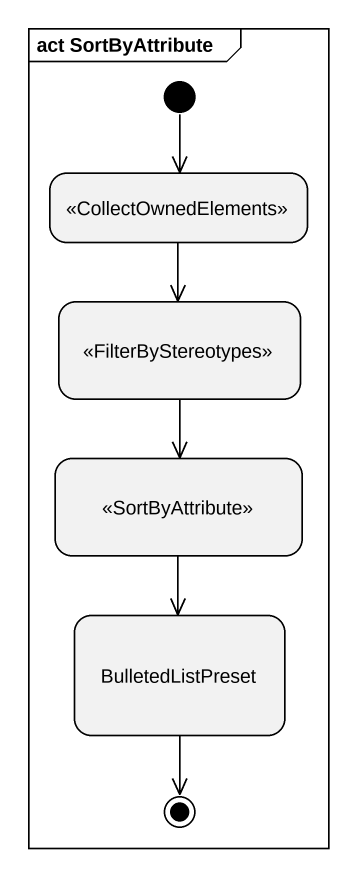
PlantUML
@startuml
mainframe act SortByAttribute
hide empty description
state " " as state1 <<CollectOwnedElements>>
state " " as state2 <<FilterByStereotypes>>
state " " as state3 <<SortByAttribute>>
state BulletedListPreset
[*] --> state1
state1 --> state2
state2 --> state3
state3 --> BulletedListPreset
BulletedListPreset --> [*]
@enduml
